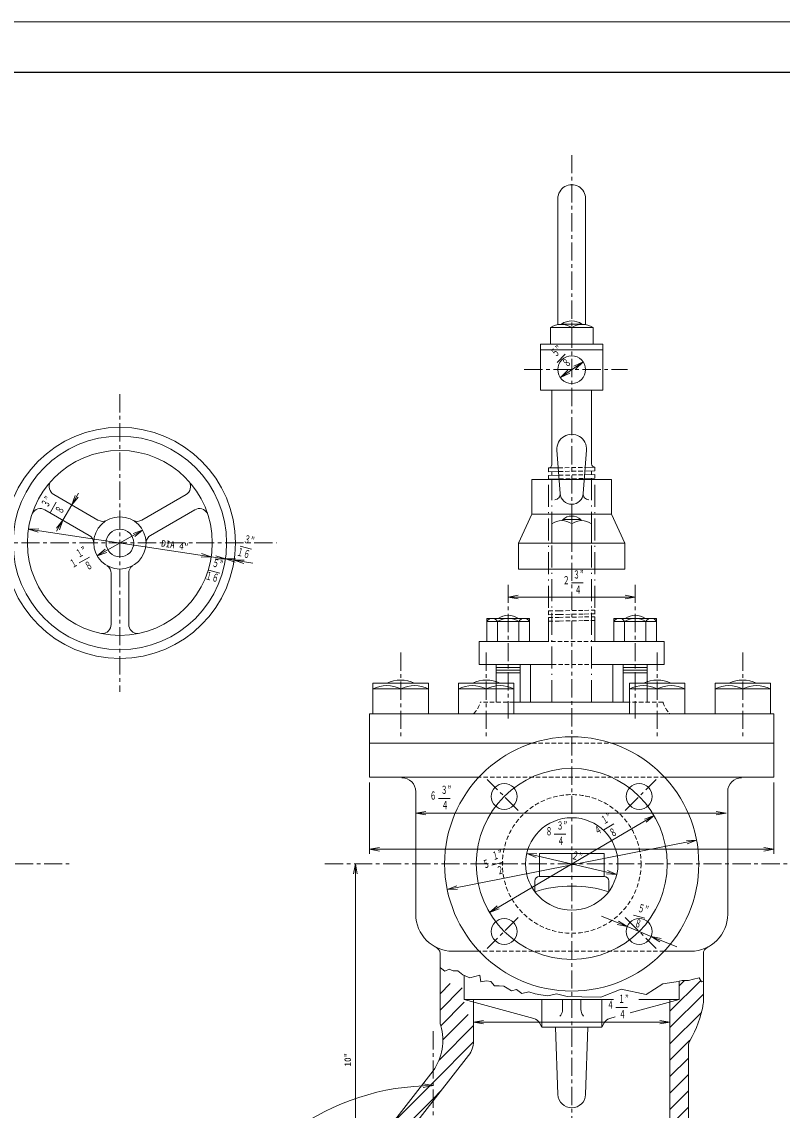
# Model space of a CAD drawing. Units: millimetres, scale not verified. Extents: x -820 to 820, y -580 to 580.
# Drawn here: x -305 to 113, y -18 to 580 of the extents above; entities that cross this region are included whole.
import ezdxf
from ezdxf.enums import TextEntityAlignment as Align

# ---------------------------------------------------------------- set-up
doc = ezdxf.new("R2010")
doc.units = ezdxf.units.MM
doc.header["$LTSCALE"] = 2
for name, pattern in [('CHAIN1', [8, 5, -1, 1, -1]), ('DASHED1', [1.8, 1.2, -0.6]), ('DASHED_DOTTED', [9.25, 6, -1.5, 0.25, -1.5])]:
    doc.linetypes.add(name, pattern=pattern)
for name, color, linetype, lineweight in [('0-0_0', 3, 'Continuous', 18), ('0-1_芯', 4, 'CHAIN1', 18), ('0-2_寸法', 2, 'Continuous', 18), ('0-F_枠', 3, 'Continuous', 18)]:
    doc.layers.add(name, color=color, linetype=linetype, lineweight=lineweight)
doc.styles.add('ＭＳ ゴシック', font='')
doc.styles.get('ＭＳ ゴシック').set_extended_font_data('MS Gothic')

msp = doc.modelspace()

# ---------------------------------------------------------------- linework, layer by layer
at = {"layer": '0-0_0'}
for p, q in [((-10.75, 483.125), (-10.75, 413.767)), ((4.49, 483.093), (4.49, 413.767)), ((-8.718, 414.233), (-8.718, 413.979)), ((2.458, 414.233), (-8.718, 414.233)), ((2.458, 414.233), (2.458, 413.979)), ((-14.861, 412.279), (8.602, 412.279)), ((-3.13, 412.279), (-3.13, 403.234)), ((-20.275, 400.059), (14.015, 400.059)), ((-14.052, 336.897), (-14.052, 377.834)), ((7.792, 337.338), (7.792, 377.834)), ((-11.238, 344.968), (-9.464, 321.089)), ((4.978, 344.968), (3.205, 321.089)), ((-15.828, 335.122), (-10.46, 335.216)), ((-15.828, 333.09), (-15.828, 335.122)), ((4.219, 335.472), (9.565, 335.565)), ((9.569, 333.533), (9.569, 335.565)), ((-15.828, 333.09), (-10.317, 333.186)), ((-15.828, 331.058), (-10.174, 331.157)), ((-15.828, 329.026), (-15.828, 331.058)), ((-15.828, 329.026), (-10.031, 329.127)), ((-14.052, 331.089), (-14.052, 333.121)), ((3.788, 329.369), (9.569, 329.469)), ((3.932, 331.403), (9.569, 331.501)), ((4.075, 333.438), (9.565, 333.533)), ((7.792, 331.47), (7.792, 333.502)), ((9.569, 329.469), (9.569, 331.501)), ((-263.486, 306.472), (-287.786, 320.502)), ((-239.412, 306.472), (-215.112, 320.502)), ((-268.312, 298.114), (-292.612, 312.143)), ((-234.586, 298.114), (-210.286, 312.143)), ((-8.105, 306.789), (-8.105, 306.207)), ((-8.105, 306.789), (1.845, 306.789)), ((1.845, 306.789), (1.845, 306.207)), ((-3.13, 304.518), (-3.13, 293.798)), ((-256.275, 277.265), (-256.275, 249.206)), ((-246.623, 277.265), (-246.623, 249.206)), ((-15.828, 254.532), (-15.828, 256.564)), ((-15.828, 250.913), (-15.828, 252.945)), ((9.569, 254.976), (9.569, 257.008)), ((9.569, 251.356), (9.569, 253.388)), ((-49.786, 250.803), (-26.323, 250.803)), ((-43.921, 250.803), (-43.921, 239.803)), ((-32.189, 250.803), (-32.189, 239.803)), ((43.527, 250.803), (20.064, 250.803)), ((25.929, 250.803), (25.929, 239.803)), ((37.661, 250.803), (37.661, 239.803)), ((-44.659, 227.103), (-44.659, 206.472)), ((-44.659, 225.579), (-31.451, 225.579)), ((-44.659, 224.055), (-31.451, 224.055)), ((-44.659, 222.531), (-31.451, 222.531)), ((-31.451, 227.103), (-31.451, 206.472)), ((-25.736, 227.103), (-25.736, 206.472)), ((19.476, 227.103), (19.476, 206.472)), ((25.191, 227.103), (25.191, 206.472)), ((38.399, 225.579), (25.191, 225.579)), ((38.399, 224.055), (25.191, 224.055)), ((38.399, 222.531), (25.191, 222.531)), ((38.399, 227.103), (38.399, 206.472)), ((-112.35, 213.838), (-81.87, 213.838)), ((-65.36, 213.838), (-34.88, 213.838)), ((28.62, 213.838), (59.1, 213.838)), ((106.09, 213.838), (75.61, 213.838)), ((28.62, 206.472), (-34.88, 206.472)), ((-57.105, 200.122), (50.845, 200.122)), ((-88.855, 89.943), (-88.855, 157.253)), ((82.595, 157.253), (82.595, 89.943)), ((-23.45, 102.332), (-23.45, 108.131)), ((-20.91, 110.671), (14.65, 110.671)), ((17.19, 108.131), (17.19, 102.332)), ((-75.52, 68.777), (-75.52, 30.655)), ((-53.923, 69.623), (-68.535, 69.623)), ((62.275, 69.623), (47.663, 69.623)), ((69.26, 68.777), (69.26, 41.76)), ((-62.185, 56.424), (-62.185, 43.15)), ((-75.52, 46.291), (-69.973, 51.838)), ((-75.52, 37.311), (-63.39, 49.441)), ((50.845, 36.619), (67.735, 53.508)), ((55.925, 50.679), (58.773, 53.527)), ((55.925, 43.15), (55.925, 53.19)), ((-62.185, 43.15), (-24.006, 32.686)), ((-62.185, 43.15), (19.855, 43.15)), ((-57.105, 43.15), (-57.105, 20.161)), ((-8.21, 43.15), (-8.21, 37.512)), ((1.95, 43.15), (1.95, 37.512)), ((55.925, 43.15), (29.062, 35.787)), ((33.739, 43.15), (55.925, 43.15)), ((50.845, 27.639), (69.26, 46.054)), ((50.845, 43.15), (50.845, -49.851)), ((-75.135, 28.715), (-62.185, 41.666)), ((50.845, 18.658), (68.117, 35.93)), ((-73.973, 20.897), (-59.973, 34.897)), ((-20.88, 30.204), (-19.64, 27.91)), ((-9.171, 34.539), (-9.595, 33.952)), ((2.912, 34.539), (3.335, 33.952)), ((14.621, 30.204), (13.38, 27.91)), ((20.737, 33.506), (17.746, 32.686)), ((-76.053, 9.837), (-57.105, 28.785)), ((-12.004, 27.91), (-10.745, -9.097)), ((5.745, 27.91), (4.486, -9.097)), ((-79.33, -2.42), (-57.11, 19.8)), ((50.845, 9.678), (61.861, 20.693)), ((-59.797, 12.342), (-161.227, -117.482)), ((61.005, 17.854), (61.005, -49.851)), ((50.845, 0.698), (61.005, 10.858)), ((-79.33, 3.844), (-131.84, -63.366)), ((50.845, -8.282), (61.005, 1.878)), ((-101.707, -24.798), (-79.33, -2.42)), ((50.845, -17.263), (61.005, -7.103)), ((50.845, -26.243), (61.005, -16.083))]:
    msp.add_line(p, q, dxfattribs=at)
at = {"layer": '0-0_0', "color": 1, "linetype": 'DASHED1'}
for p, q in [((-10.479, 335.216), (4.219, 335.472)), ((-10.317, 333.186), (4.074, 333.438)), ((-10.174, 331.157), (3.937, 331.403)), ((-10.035, 329.127), (3.788, 329.369)), ((-15.828, 254.532), (-10.031, 254.634)), ((3.932, 256.909), (9.569, 257.008)), ((3.932, 253.29), (9.569, 253.388)), ((-15.828, 250.913), (-10.031, 251.014)), ((9.569, 239.803), (-15.828, 239.803)), ((-14.052, 227.103), (7.792, 227.103)), ((-34.88, 206.472), (-53.295, 206.472)), ((47.035, 206.472), (28.62, 206.472)), ((-24.96, 183.923), (18.7, 183.923)), ((47.967, 165.197), (-54.226, 165.197)), ((47.663, 69.623), (-53.923, 69.623))]:
    msp.add_line(p, q, dxfattribs=at)
at = {"layer": '0-0_0', "linetype": 'DASHED_DOTTED'}
for p, q in [((-14.052, 206.472), (-14.052, 329.057)), ((7.792, 206.472), (7.792, 329.438)), ((-15.828, 239.803), (-15.828, 327.555)), ((9.569, 239.803), (9.569, 327.555))]:
    msp.add_line(p, q, dxfattribs=at)
at = {"layer": '0-0_0'}
for points in [[(-14.861, 412.279), (-14.861, 403.234), (8.602, 403.234), (8.602, 412.279)], [(7.792, 304.518), (7.792, 293.798), (-14.052, 293.798), (-14.052, 304.518)], [(-15.828, 239.803), (-53.93, 239.803), (-53.93, 227.103), (-14.052, 227.103)], [(7.792, 227.103), (47.67, 227.103), (47.67, 239.803), (9.569, 239.803)], [(18.7, 183.923), (107.995, 183.923), (107.995, 200.122), (-114.255, 200.122), (-114.255, 183.923), (-24.96, 183.923)], [(-54.226, 165.197), (-114.255, 165.197), (-114.255, 183.923), (-32.248, 183.923)], [(25.843, 183.923), (107.995, 183.923), (107.995, 165.197), (47.967, 165.197)], [(-152.184, -84.255), (-79.33, -11.4), (-74.836, -6.907)]]:
    msp.add_lwpolyline(points, dxfattribs=at)
for points in [[(-20.275, 403.234), (14.015, 403.234), (14.015, 377.834), (-20.275, 377.834)], [(-24.974, 328.723), (18.714, 328.723), (18.714, 309.673), (-24.974, 309.673)], [(-24.974, 309.673), (18.714, 309.673), (26.08, 293.798), (-32.34, 293.798)], [(-32.34, 293.798), (26.08, 293.798), (26.08, 279.497), (-32.34, 279.497)], [(-26.323, 252.503), (-49.786, 252.503), (-49.786, 239.803), (-26.323, 239.803)], [(20.064, 252.503), (43.527, 252.503), (43.527, 239.803), (20.064, 239.803)], [(-81.87, 216.886), (-112.35, 216.886), (-112.35, 200.122), (-81.87, 200.122)], [(-34.88, 216.886), (-65.36, 216.886), (-65.36, 200.122), (-34.88, 200.122)], [(59.1, 216.886), (28.62, 216.886), (28.62, 200.122), (59.1, 200.122)], [(75.61, 216.886), (106.09, 216.886), (106.09, 200.122), (75.61, 200.122)], [(-20.91, 123.276), (14.65, 123.276), (14.65, 110.671), (-20.91, 110.671)], [(-19.64, 43.15), (13.38, 43.15), (13.38, 27.91), (-19.64, 27.91)]]:
    msp.add_lwpolyline(points, close=True, dxfattribs=at)
at = {"layer": '0-0_0', "color": 1, "linetype": 'DASHED1'}
for points in [[(-15.828, 256.564), (-10.174, 256.663), (3.937, 256.909)], [(-15.828, 252.945), (-10.174, 253.044), (3.937, 253.29)], [(-10.035, 254.634), (3.788, 254.875), (9.569, 254.976)], [(-10.035, 251.014), (3.788, 251.255), (9.569, 251.356)]]:
    msp.add_lwpolyline(points, dxfattribs=at)
at = {"layer": '0-0_0', "color": 2}
msp.add_lwpolyline([(69.263, 53.109), (68.127, 52.809), (66.948, 54.92), (63.86, 54.315), (60.984, 53.593), (57.553, 53.532), (54.277, 52.874), (46.852, 51.775), (37.709, 45.804), (24.098, 48.83), (12.817, 44.437), (2.464, 44.632), (-5.555, 44.762), (-11.529, 46.298), (-16.333, 45.079), (-20.074, 45.699), (-23.246, 46.162), (-26.684, 47.393), (-30.461, 46.392), (-33.528, 48.64), (-36.259, 47.929), (-38.659, 49.339), (-40.389, 50.403), (-42.986, 50.681), (-45.506, 50.639), (-47.501, 52.914), (-49.99, 53.263), (-53.101, 52.76), (-53.628, 56.537), (-59.141, 55.051), (-62.974, 56.615), (-65.757, 58.861), (-68.32, 58.807), (-70.406, 59.832), (-72.915, 58.71), (-74.48, 59.944), (-75.52, 60.763)], dxfattribs=at)
at = {"layer": '0-0_0'}
for centre, radius in [((-3.13, 389.181), 7.62), ((-251.449, 293.95), 63.5), ((-251.449, 293.95), 58.674), ((-251.449, 293.95), 50.8), ((-251.449, 293.95), 14.351), ((-251.449, 293.95), 7.62), ((-3.13, 117.572), 69.85), ((-3.13, 117.572), 52.451), ((-40.218, 154.661), 7.112), ((33.959, 154.661), 7.112), ((-3.13, 117.572), 25.4), ((-40.218, 80.484), 7.112), ((33.959, 80.484), 7.112)]:
    msp.add_circle(centre, radius, dxfattribs=at)
at = {"layer": '0-0_0', "color": 1, "linetype": 'DASHED1'}
msp.add_circle((-3.13, 117.572), 38.1, dxfattribs=at)
at = {"layer": '0-0_0'}
for centre, radius, start, end in [((-3.13, 483.125), 7.62, 359.75538, 180), ((-8.996, 403.037), 10.946, 57.59683, 122.40317), ((-3.13, 405.904), 10.03, 56.1424, 123.8576), ((2.736, 403.037), 10.946, 57.59683, 122.40317), ((-3.13, 345.54), 8.128, 355.96716, 184.03284), ((-15.825, 336.894), 1.773, 269.88373, 0.08279), ((9.565, 337.338), 1.773, 180, 270.11627), ((-285.246, 324.902), 5.08, 150, 240), ((-217.652, 324.902), 5.08, 300, 30), ((-12.59, 320.77), 3.142, 272.46054, 5.83689), ((-3.13, 321.536), 6.35, 184.03284, 355.96716), ((6.331, 320.77), 3.142, 174.16311, 267.53946), ((-295.152, 307.744), 5.08, 60, 150), ((-207.746, 307.744), 5.08, 30, 120), ((-260.946, 310.872), 5.08, 240, 294.25514), ((-241.952, 310.872), 5.08, 245.74486, 300), ((-8.591, 296.602), 9.617, 55.40152, 124.59848), ((-3.13, 301.26), 7.438, 48.0199, 131.9801), ((2.331, 296.602), 9.617, 55.40152, 124.59848), ((-270.852, 293.714), 5.08, 5.74486, 60), ((-232.046, 293.714), 5.08, 120, 174.25514), ((-261.355, 277.265), 5.08, 0, 54.25514), ((-241.543, 277.265), 5.08, 125.74486, 180), ((-46.853, 249.124), 3.379, 29.77999, 150.22001), ((-38.055, 241.538), 10.966, 57.66059, 122.33941), ((-38.055, 244.174), 10.03, 56.1424, 123.8576), ((-29.256, 249.124), 3.379, 29.78049, 150.21951), ((22.997, 249.124), 3.379, 29.78049, 150.21951), ((31.795, 241.538), 10.966, 57.66059, 122.33941), ((31.795, 244.174), 10.03, 56.1424, 123.8576), ((40.594, 249.124), 3.379, 29.77999, 150.22001), ((-261.355, 249.206), 5.08, 270, 360), ((-241.543, 249.206), 5.08, 180, 270), ((-104.73, 197.619), 17.92, 64.83494, 115.16506), ((-97.11, 200.667), 17.92, 64.83494, 115.16506), ((-89.49, 197.619), 17.92, 64.83494, 115.16506), ((-57.74, 197.619), 17.92, 64.83494, 115.16506), ((-50.12, 200.667), 17.92, 64.83494, 115.16506), ((-42.5, 197.619), 17.92, 64.83494, 115.16506), ((36.24, 197.619), 17.92, 64.83494, 115.16506), ((43.86, 200.667), 17.92, 64.83494, 115.16506), ((51.48, 197.619), 17.92, 64.83494, 115.16506), ((83.23, 197.619), 17.92, 64.83494, 115.16506), ((90.85, 200.667), 17.92, 64.83494, 115.16506), ((98.47, 197.619), 17.92, 64.83494, 115.16506), ((-96.475, 157.253), 7.62, 0, 90), ((90.215, 157.253), 7.62, 90, 180), ((-20.91, 108.131), 2.54, 90, 180), ((14.65, 108.131), 2.54, 0, 90), ((-3.13, 37.232), 68.198, 72.66514, 107.33486), ((-68.535, 89.943), 20.32, 180, 270), ((62.275, 89.943), 20.32, 270, 0), ((-80.529, 67.105), 5.477, 27.31092, 62.61512), ((74.27, 67.105), 5.477, 117.38488, 152.68908), ((-78.06, 68.777), 2.54, 0, 19.32407), ((71.8, 68.777), 2.54, 160.67593, 180), ((-13.29, 37.512), 5.08, 324.17186, 0), ((7.03, 37.512), 5.08, 180, 215.82814), ((9.215, 51.213), 60.852, 329.60492, 350.24206), ((64.18, 41.76), 5.08, 350.24206, 0), ((-70.44, 30.655), 5.08, 180, 202.61222), ((-25.348, 27.787), 5.08, 28.41331, 74.67231), ((19.089, 27.787), 5.08, 105.32769, 151.58669), ((-102.865, 20.605), 28.894, 324.54352, 16.27357), ((-69.805, 20.161), 12.7, 322, 0), ((66.085, 17.854), 5.08, 149.60492, 180), ((-3.13, -8.837), 7.62, 181.96147, 358.03853)]:
    msp.add_arc(centre, radius, start, end, dxfattribs=at)
at = {"layer": '0-0_0', "color": 1, "linetype": 'DASHED1'}
for centre, start, end in [((-67.086, 210.429), 314.08125, 343.99124), ((60.827, 210.429), 196.00876, 225.91875)]:
    msp.add_arc(centre, 14.348, start, end, dxfattribs=at)
at = {"layer": '0-1_芯'}
for p, q in [((-3.13, 507.076), (-3.13, -183.388)), ((-29.212, 389.181), (27.48, 389.181)), ((-251.449, 375.689), (-251.449, 212.212)), ((-337.57, 293.95), (-165.328, 293.95)), ((-38.055, 270.95), (-38.055, 197.462)), ((31.795, 270.95), (31.795, 197.462)), ((-97.11, 233.763), (-97.11, 186.044)), ((-50.12, 233.763), (-50.12, 186.044)), ((43.86, 233.763), (43.86, 186.044)), ((90.85, 233.763), (90.85, 186.044)), ((-32.549, 146.992), (-49.55, 163.992)), ((26.29, 146.992), (43.29, 163.992)), ((-661.082, 117.572), (-279.274, 117.572)), ((-138.783, 117.572), (132.523, 117.572)), ((-32.549, 88.153), (-49.55, 71.152)), ((26.29, 88.153), (43.29, 71.152)), ((-79.33, 25.629), (-79.33, -222.523))]:
    msp.add_line(p, q, dxfattribs=at)
at = {"layer": '0-2_寸法'}
for p, q in [((-11.197, 393.055), (-6.663, 397.589)), ((3.085, 393.433), (-2.016, 391.121)), ((3.085, 393.433), (-0.918, 389.516)), ((2.312, 394.563), (2.312, 394.563)), ((-10.118, 386.06), (-10.118, 386.06)), ((-9.344, 384.93), (-4.243, 387.241)), ((-277.903, 314.796), (-274.167, 321.267)), ((-277.903, 314.796), (-275.988, 320.058)), ((-277.903, 314.796), (-274.303, 319.086)), ((-289.615, 310.877), (-286.409, 316.43)), ((-282.729, 306.437), (-277.903, 314.796)), ((-282.729, 306.437), (-286.328, 302.147)), ((-286.201, 300.423), (-282.729, 306.437)), ((-282.729, 306.437), (-284.644, 301.175)), ((-301.675, 301.564), (-296.077, 301.699)), ((-301.675, 301.564), (-201.223, 286.337)), ((-301.675, 301.564), (-296.368, 299.776)), ((-238.947, 300.997), (-244.229, 299.136)), ((-238.947, 300.997), (-243.274, 297.442)), ((-263.951, 286.903), (-258.669, 288.764)), ((-201.223, 286.337), (-206.53, 288.125)), ((-185.393, 292.102), (-179.2, 290.442)), ((-273.752, 282.979), (-268.199, 286.185)), ((-201.223, 286.337), (-206.821, 286.202)), ((-201.223, 286.337), (-193.438, 285.156)), ((-193.438, 285.156), (-199.036, 285.021)), ((-193.438, 285.156), (-198.745, 286.944)), ((-193.438, 285.156), (-187.839, 285.291)), ((-193.438, 285.156), (-188.666, 284.433)), ((-193.438, 285.156), (-188.131, 283.368)), ((-188.666, 284.433), (-183.068, 284.568)), ((-188.666, 284.433), (-178.37, 282.872)), ((-188.666, 284.433), (-183.359, 282.645)), ((-202.638, 279.044), (-196.445, 277.384)), ((-3.304, 271.941), (3.108, 271.941)), ((-38.055, 264.205), (-32.54, 265.177)), ((-38.055, 264.205), (-32.54, 263.232)), ((31.795, 264.205), (26.28, 265.177)), ((31.795, 264.205), (26.28, 263.232)), ((31.795, 265.895), (31.795, 266.745)), ((-114.255, 162.333), (-114.255, 123.071)), ((107.995, 162.333), (107.995, 123.071)), ((-76.44, 153.615), (-70.028, 153.615)), ((-88.855, 145.505), (-83.34, 146.477)), ((-88.855, 145.505), (81.769, 145.505)), ((-88.855, 145.505), (-83.34, 144.533)), ((-48.291, 90.898), (42.086, 144.155)), ((42.086, 144.155), (36.841, 142.193)), ((42.086, 144.155), (37.829, 140.517)), ((81.769, 145.505), (76.254, 146.477)), ((81.769, 145.505), (76.254, 144.533)), ((-88.855, 138.759), (-88.855, 136.023)), ((14.509, 136.338), (20.061, 139.544)), ((82.595, 138.759), (82.595, 136.023)), ((-12.761, 133.998), (-6.349, 133.998)), ((-114.255, 125.611), (-108.74, 126.583)), ((-114.255, 125.611), (107.995, 125.611)), ((-114.255, 125.611), (-108.74, 124.639)), ((65.496, 130.594), (59.897, 130.48)), ((107.995, 125.611), (102.48, 126.583)), ((107.995, 125.611), (102.48, 124.639)), ((21.594, 111.749), (-27.853, 123.395)), ((-27.853, 123.395), (-22.262, 123.077)), ((-27.853, 123.395), (-22.708, 121.184)), ((-122.04, 117.572), (-123.012, 112.057)), ((-122.04, -136.428), (-122.04, 117.572)), ((-122.04, 117.572), (-121.067, 112.057)), ((-120.543, 117.572), (-119.5, 117.572)), ((-47.006, 116.902), (-40.813, 118.561)), ((21.594, 111.749), (16.449, 113.96)), ((21.594, 111.749), (16.003, 112.067)), ((-71.556, 103.541), (-66.334, 105.563)), ((-71.556, 103.541), (-65.957, 103.655)), ((-71.165, 101.553), (-71.066, 101.048)), ((-48.291, 90.898), (-44.034, 94.536)), ((-48.291, 90.898), (-43.046, 92.86)), ((-47.029, 88.755), (-47.002, 88.71)), ((27.374, 83.171), (13.264, 88.929)), ((27.374, 83.171), (21.9, 84.354)), ((27.374, 83.171), (22.635, 86.155)), ((30.801, 89.446), (36.995, 87.787)), ((27.374, 83.171), (40.544, 77.797)), ((40.544, 77.797), (54.654, 72.039)), ((40.544, 77.797), (46.017, 76.613)), ((40.544, 77.797), (45.282, 74.813)), ((21.061, 38.732), (27.473, 38.732)), ((-57.105, 30.642), (-51.59, 31.615)), ((-57.105, 30.912), (-57.105, 28.102)), ((-57.105, 30.642), (50.845, 30.642)), ((-57.105, 30.642), (-51.59, 29.67)), ((50.845, 30.642), (45.33, 31.615)), ((50.845, 30.642), (45.33, 29.67)), ((-79.33, -4.246), (-84.845, -3.274)), ((-79.33, -4.246), (-84.845, -5.219))]:
    msp.add_line(p, q, dxfattribs=at)
for points in [[(3.085, 393.433), (-9.344, 384.93), (-5.342, 388.846)], [(-238.947, 300.997), (-263.951, 286.903), (-259.624, 290.459)], [(-38.055, 266.745), (-38.055, 264.205), (31.795, 264.205)], [(-71.556, 103.541), (65.496, 130.594), (60.274, 128.572)]]:
    msp.add_lwpolyline(points, dxfattribs=at)
msp.add_arc((-79.33, -136.428), 132.182, 90, 232, dxfattribs=at)
at = {"layer": '0-F_枠'}
msp.add_line((-820.41, 580.29), (820.41, 580.29), dxfattribs=at)
at = {"layer": '0-F_枠', "lineweight": 25}
msp.add_line((-792.81, 552.69), (792.796, 552.69), dxfattribs=at)

# ---------------------------------------------------------------- texts
at = {"layer": '0-2_寸法', "style": 'ＭＳ ゴシック', "width": 0.6}
for s, rotation, p in [('５”', 45, (-11.021, 394.82)), ('８', 45, (-4.762, 389.194)), ('３”', 60, (-290.11, 312.267)), ('８', 60, (-282.4, 308.813)), ('３”', 345, (-184.179, 292.939)), ('１”', 30, (-273.486, 284.43)), ('１６', 345, (-187.944, 285.921)), ('１', 30, (-276.811, 278.853)), ('８', 30, (-268.536, 277.584)), ('５”', 345, (-201.424, 279.882)), ('１６', 345, (-205.189, 272.863)), ('１”', 30, (15.135, 137.997)), ('４', 30, (11.449, 132.212)), ('８', 30, (19.724, 130.943)), ('５', 15, (-51.029, 113.708)), ('１”', 15, (-45.972, 118.342)), ('２”', 345, (-3.856, 119.237)), ('２', 15, (-43.364, 110.34)), ('５”', 345, (32.417, 90.176)), ('８', 345, (30.675, 81.943))]:
    msp.add_text(s, height=4.399, rotation=rotation, dxfattribs=at).set_placement(p, align=Align.BOTTOM_LEFT)
at = {"layer": '0-2_寸法', "style": 'ＭＳ ゴシック'}
for s, rotation, p in [('DIA 4"', 351.38, (-229.107, 290.981)), ('10"', 90, (-123.322, 6.282))]:
    msp.add_text(s, height=3.666, rotation=rotation, dxfattribs=at).set_placement(p, align=Align.BOTTOM_LEFT)
at = {"layer": '0-2_寸法', "style": 'ＭＳ ゴシック', "width": 0.6}
for s, p in [('２', (-8.016, 269.898)), ('３”', (-2.348, 273.065)), ('４', (-1.485, 264.661)), ('６', (-81.152, 151.572)), ('３”', (-75.068, 154.739)), ('４', (-74.62, 146.335)), ('８', (-17.474, 131.954)), ('３”', (-11.389, 135.121)), ('４', (-10.942, 126.718)), ('４', (16.348, 36.688)), ('１”', (22.433, 39.855)), ('４', (22.88, 31.452))]:
    msp.add_text(s, height=4.399, dxfattribs=at).set_placement(p, align=Align.BOTTOM_LEFT)

doc.saveas('drawing.dxf')
